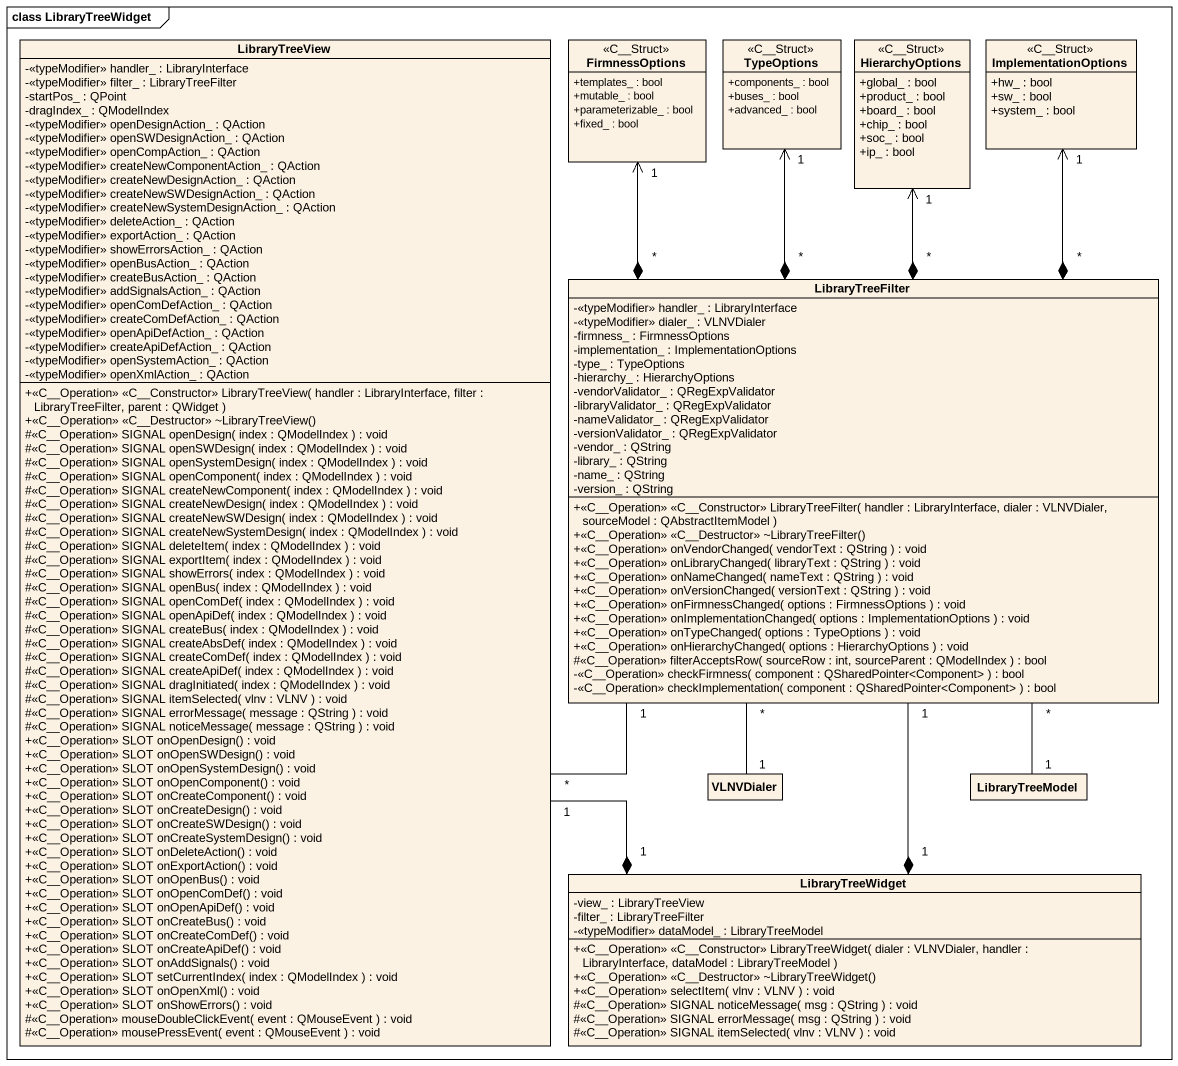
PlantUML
@startuml
mainframe class LibraryTreeWidget
hide circle
hide empty members
skinparam classAttributeIconSize 0
class LibraryTreeView {
  -<<typeModifier>> handler_ : LibraryInterface
  -<<typeModifier>> filter_ : LibraryTreeFilter
  -startPos_ : QPoint
  -dragIndex_ : QModelIndex
  -<<typeModifier>> openDesignAction_ : QAction
  -<<typeModifier>> openSWDesignAction_ : QAction
  -<<typeModifier>> openCompAction_ : QAction
  -<<typeModifier>> createNewComponentAction_ : QAction
  -<<typeModifier>> createNewDesignAction_ : QAction
  -<<typeModifier>> createNewSWDesignAction_ : QAction
  -<<typeModifier>> createNewSystemDesignAction_ : QAction
  -<<typeModifier>> deleteAction_ : QAction
  -<<typeModifier>> exportAction_ : QAction
  -<<typeModifier>> showErrorsAction_ : QAction
  -<<typeModifier>> openBusAction_ : QAction
  -<<typeModifier>> createBusAction_ : QAction
  -<<typeModifier>> addSignalsAction_ : QAction
  -<<typeModifier>> openComDefAction_ : QAction
  -<<typeModifier>> createComDefAction_ : QAction
  -<<typeModifier>> openApiDefAction_ : QAction
  -<<typeModifier>> createApiDefAction_ : QAction
  -<<typeModifier>> openSystemAction_ : QAction
  -<<typeModifier>> openXmlAction_ : QAction
  +<<C~__Operation>> <<C~__Constructor>> LibraryTreeView( handler : LibraryInterface, filter : LibraryTreeFilter, parent : QWidget )
  +<<C~__Operation>> <<C~__Destructor>> ~LibraryTreeView()
  #<<C__Operation>> SIGNAL openDesign( index : QModelIndex ) : void
  #<<C__Operation>> SIGNAL openSWDesign( index : QModelIndex ) : void
  #<<C__Operation>> SIGNAL openSystemDesign( index : QModelIndex ) : void
  #<<C__Operation>> SIGNAL openComponent( index : QModelIndex ) : void
  #<<C__Operation>> SIGNAL createNewComponent( index : QModelIndex ) : void
  #<<C__Operation>> SIGNAL createNewDesign( index : QModelIndex ) : void
  #<<C__Operation>> SIGNAL createNewSWDesign( index : QModelIndex ) : void
  #<<C__Operation>> SIGNAL createNewSystemDesign( index : QModelIndex ) : void
  #<<C__Operation>> SIGNAL deleteItem( index : QModelIndex ) : void
  #<<C__Operation>> SIGNAL exportItem( index : QModelIndex ) : void
  #<<C__Operation>> SIGNAL showErrors( index : QModelIndex ) : void
  #<<C__Operation>> SIGNAL openBus( index : QModelIndex ) : void
  #<<C__Operation>> SIGNAL openComDef( index : QModelIndex ) : void
  #<<C__Operation>> SIGNAL openApiDef( index : QModelIndex ) : void
  #<<C__Operation>> SIGNAL createBus( index : QModelIndex ) : void
  #<<C__Operation>> SIGNAL createAbsDef( index : QModelIndex ) : void
  #<<C__Operation>> SIGNAL createComDef( index : QModelIndex ) : void
  #<<C__Operation>> SIGNAL createApiDef( index : QModelIndex ) : void
  #<<C__Operation>> SIGNAL dragInitiated( index : QModelIndex ) : void
  #<<C__Operation>> SIGNAL itemSelected( vlnv : VLNV ) : void
  #<<C__Operation>> SIGNAL errorMessage( message : QString ) : void
  #<<C__Operation>> SIGNAL noticeMessage( message : QString ) : void
  +<<C__Operation>> SLOT onOpenDesign() : void
  +<<C__Operation>> SLOT onOpenSWDesign() : void
  +<<C__Operation>> SLOT onOpenSystemDesign() : void
  +<<C__Operation>> SLOT onOpenComponent() : void
  +<<C__Operation>> SLOT onCreateComponent() : void
  +<<C__Operation>> SLOT onCreateDesign() : void
  +<<C__Operation>> SLOT onCreateSWDesign() : void
  +<<C__Operation>> SLOT onCreateSystemDesign() : void
  +<<C__Operation>> SLOT onDeleteAction() : void
  +<<C__Operation>> SLOT onExportAction() : void
  +<<C__Operation>> SLOT onOpenBus() : void
  +<<C__Operation>> SLOT onOpenComDef() : void
  +<<C__Operation>> SLOT onOpenApiDef() : void
  +<<C__Operation>> SLOT onCreateBus() : void
  +<<C__Operation>> SLOT onCreateComDef() : void
  +<<C__Operation>> SLOT onCreateApiDef() : void
  +<<C__Operation>> SLOT onAddSignals() : void
  +<<C__Operation>> SLOT setCurrentIndex( index : QModelIndex ) : void
  +<<C__Operation>> SLOT onOpenXml() : void
  +<<C__Operation>> SLOT onShowErrors() : void
  #<<C__Operation>> mouseDoubleClickEvent( event : QMouseEvent ) : void
  #<<C__Operation>> mousePressEvent( event : QMouseEvent ) : void
}
class FirmnessOptions <<C__Struct>> {
  +templates_ : bool
  +mutable_ : bool
  +parameterizable_ : bool
  +fixed_ : bool
}
class TypeOptions <<C__Struct>> {
  +components_ : bool
  +buses_ : bool
  +advanced_ : bool
}
class HierarchyOptions <<C__Struct>> {
  +global_ : bool
  +product_ : bool
  +board_ : bool
  +chip_ : bool
  +soc_ : bool
  +ip_ : bool
}
class ImplementationOptions <<C__Struct>> {
  +hw_ : bool
  +sw_ : bool
  +system_ : bool
}
class LibraryTreeFilter {
  -<<typeModifier>> handler_ : LibraryInterface
  -<<typeModifier>> dialer_ : VLNVDialer
  -firmness_ : FirmnessOptions
  -implementation_ : ImplementationOptions
  -type_ : TypeOptions
  -hierarchy_ : HierarchyOptions
  -vendorValidator_ : QRegExpValidator
  -libraryValidator_ : QRegExpValidator
  -nameValidator_ : QRegExpValidator
  -versionValidator_ : QRegExpValidator
  -vendor_ : QString
  -library_ : QString
  -name_ : QString
  -version_ : QString
  +<<C~__Operation>> <<C~__Constructor>> LibraryTreeFilter( handler : LibraryInterface, dialer : VLNVDialer, sourceModel : QAbstractItemModel )
  +<<C~__Operation>> <<C~__Destructor>> ~LibraryTreeFilter()
  +<<C__Operation>> onVendorChanged( vendorText : QString ) : void
  +<<C__Operation>> onLibraryChanged( libraryText : QString ) : void
  +<<C__Operation>> onNameChanged( nameText : QString ) : void
  +<<C__Operation>> onVersionChanged( versionText : QString ) : void
  +<<C__Operation>> onFirmnessChanged( options : FirmnessOptions ) : void
  +<<C__Operation>> onImplementationChanged( options : ImplementationOptions ) : void
  +<<C__Operation>> onTypeChanged( options : TypeOptions ) : void
  +<<C__Operation>> onHierarchyChanged( options : HierarchyOptions ) : void
  #<<C__Operation>> filterAcceptsRow( sourceRow : int, sourceParent : QModelIndex ) : bool
  -<<C__Operation>> checkFirmness( component : QSharedPointer<Component> ) : bool
  -<<C__Operation>> checkImplementation( component : QSharedPointer<Component> ) : bool
}
class VLNVDialer
class LibraryTreeModel
class LibraryTreeWidget {
  -view_ : LibraryTreeView
  -filter_ : LibraryTreeFilter
  -<<typeModifier>> dataModel_ : LibraryTreeModel
  +<<C~__Operation>> <<C~__Constructor>> LibraryTreeWidget( dialer : VLNVDialer, handler : LibraryInterface, dataModel : LibraryTreeModel )
  +<<C~__Operation>> <<C~__Destructor>> ~LibraryTreeWidget()
  +<<C__Operation>> selectItem( vlnv : VLNV ) : void
  #<<C__Operation>> SIGNAL noticeMessage( msg : QString ) : void
  #<<C__Operation>> SIGNAL errorMessage( msg : QString ) : void
  #<<C__Operation>> SIGNAL itemSelected( vlnv : VLNV ) : void
}
LibraryTreeView "*" -right- "1" LibraryTreeFilter
LibraryTreeFilter "*" *-up-> "1" FirmnessOptions
LibraryTreeFilter "*" *-up-> "1" TypeOptions
LibraryTreeFilter "*" *-up-> "1" HierarchyOptions
LibraryTreeFilter "*" *-up-> "1" ImplementationOptions
LibraryTreeFilter "*" -- "1" VLNVDialer
LibraryTreeModel "1" -up- "*" LibraryTreeFilter
LibraryTreeWidget "1" *-up- "1" LibraryTreeView
LibraryTreeWidget "1" *-up- "1" LibraryTreeFilter
@enduml
